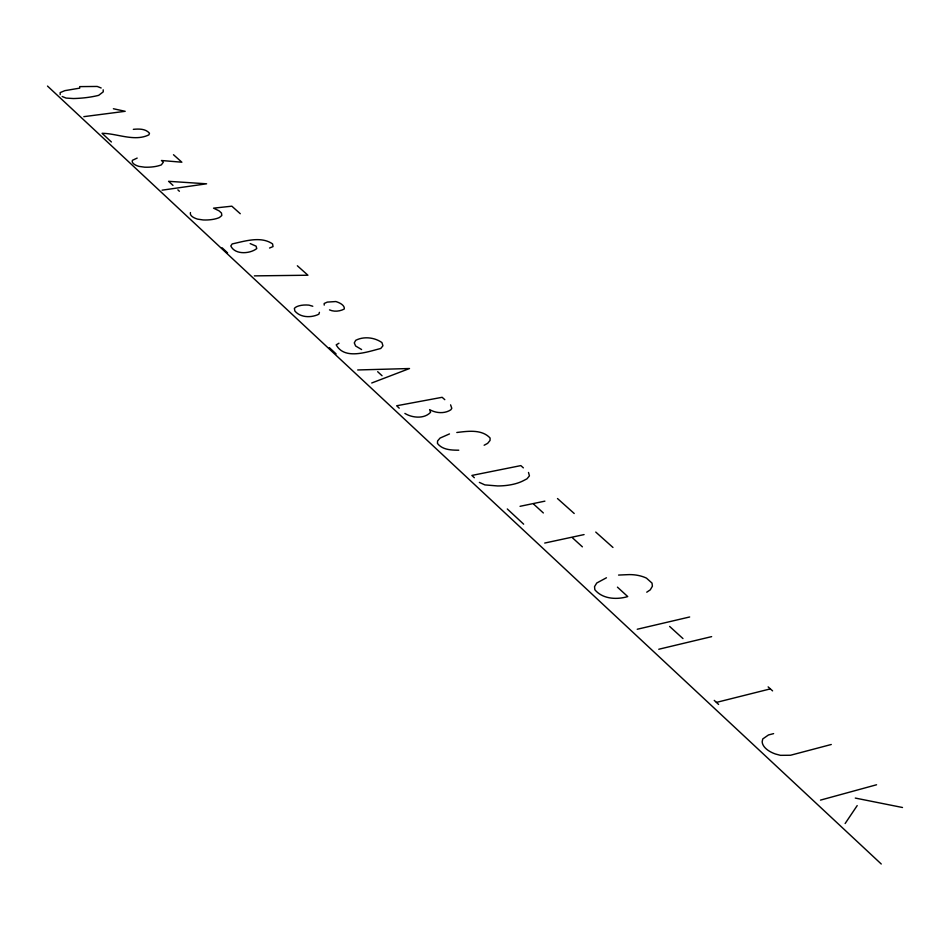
<?xml version="1.0" encoding="UTF-8"?>
<svg xmlns="http://www.w3.org/2000/svg" width="950" height="950" viewBox="0 0 950 950"><rect width="100%" height="100%" fill="white"/><g stroke="black" fill="none" stroke-linecap="round" stroke-linejoin="round"><path stroke-width="1.43" d="M319.438 312.336L318.856 314.213C311.339 317.894 300.604 317.858 294.868 311.006L294.358 308.406L295.486 307.372A12.861 5.308 1.6 0 1 308.94 305.128L312.787 306.256M845.132 823.531L857.197 805.588M646.748 592.194L650.275 589.843L652.401 586.209L652.021 583.098L646.439 578.111A21.589 10.711 5.6 0 0 627.249 574.679L618.569 575.071M338.96 343.235L336.205 344.85C344.553 360.323 367.46 351.785 380.748 348.484L382.945 345.788L381.936 342.57C374.633 337.392 363.803 336.122 355.716 340.326L354.279 342.867L355.633 346.002L361.594 349.529M484.144 445.241L487.635 443.365L490.034 440.479L490.093 438.021C481.781 429.044 467.756 431.181 456.819 432.499M606.444 577.778L596.766 583.003L594.534 586.637L594.842 589.736C602.621 599.153 616.776 599.878 627.736 596.576L617.441 587.148M269.551 248.021L273.03 246.584L272.579 243.924C260.965 235.826 244.874 241.181 232.18 243.924L230.803 245.943C234.876 254.98 249.969 253.947 256.749 248.579L256.12 246.169L250.194 243.592M449.481 433.924L440.052 438.081L437.57 440.978L437.451 443.424C442.439 449.932 451.286 450.169 458.779 450.205M371.723 382.992L409.509 368.529L357.699 369.966M137.18 158.08L132.442 160.301A17.658 6.401 0.4 0 0 138.985 166.393L144.709 167.188A19.962 7.22 0.4 0 0 161.346 164.873L163.329 162.201L161.453 160.502L181.854 162.213L173.494 154.731M820.491 800.114L876.553 784.771M831.274 744.491L790.519 755.25L780.449 755.333L775.402 753.991A22.551 12.112 8.5 0 1 762.173 741.724L762.743 738.957L768.467 734.956L773.609 733.626M716.419 702.406L770.355 688.881M658.766 649.254L711.633 636.631M637.236 629.256L689.664 616.977M544.706 543.056L584.072 534.589M520.042 506.314L544.896 501.149M162.07 190.178L206.601 183.801L168.578 181.319L172.983 185.369M133.333 129.343C138.831 128.82 145.588 128.606 149.471 133.238L148.924 134.841C134.461 142.001 117.159 133.38 102.089 133.321L111.411 141.989M83.826 116.66L125.186 111.304L113.394 108.739M254.374 275.88L307.919 275.227L297.35 265.774M855.297 798.071L902.5 807.5M329.508 309.878C334.139 312.004 339.815 311.374 344.256 309.035A19.582 8.063 1.8 0 0 335.884 301.542L327.287 302.1L324.188 303.489L324.223 305.093M101.151 87.982L97.197 86.45L79.705 86.616L79.717 88.136L64.838 90.654L60.171 92.601L60.182 94.656M62.166 96.496L66.061 98.076L73.388 98.539A47.856 16.043 0 0 0 98.669 95.344L103.241 91.853L103.194 89.811M479.358 482.398L484.892 484.904L497.634 485.949A38.618 17.872 3.6 0 0 523.308 480.724L526.977 478.824L529.435 475.867L528.497 472.459M404.89 413.428C412.288 417.988 424.329 419.093 430.552 412.324L429.626 409.616C435.907 413.25 444.588 413.939 450.799 409.818L451.808 408.322L450.585 404.854M240.267 213.726L231.836 206.186L213.548 208.157L219.058 210.841L221.469 213.026L221.825 215.496L219.402 217.526A18.858 7.161 0.8 0 1 203.122 219.949L197.529 219.118A18.525 7.042 0.8 0 1 190.463 212.562M595.745 532.071L612.964 547.461M523.367 467.863L520.837 465.607L471.865 475.439L474.335 477.731M557.484 498.536L574.216 513.499M768.134 686.886L772.587 690.876M444.802 399.677L442.154 397.302L396.649 405.769L399.238 408.179M572.387 537.736L582.386 546.844M669.619 626.43L682.967 638.578M533.639 504.106L543.352 512.964M377.661 371.699L382.054 375.737M177.876 189.869L179.396 191.271M714.246 700.387L718.604 704.437M507.288 508.963L523.652 524.174M329.377 347.652L336.098 353.911M222.11 247.772L227.596 252.89M47.5 86.07L881.256 864.001"/></g></svg>
